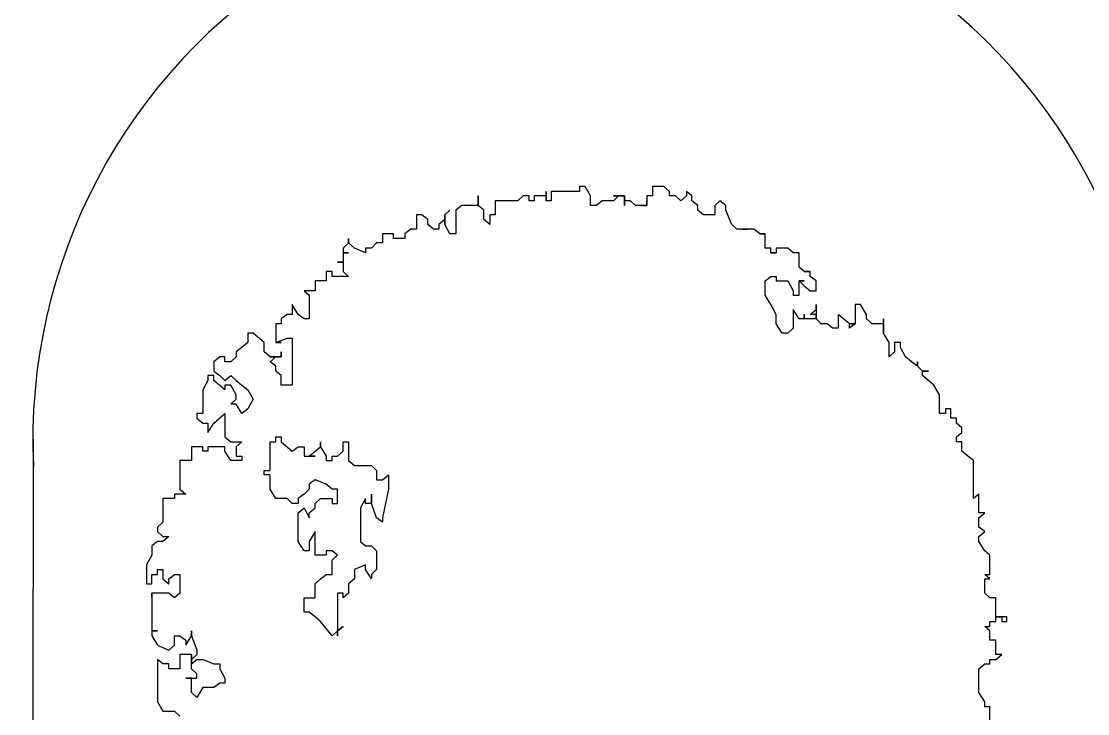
# Model space of a CAD drawing. Extents: x -30 to 1202, y 231 to 898.
# Drawn here: x 61.655 to 65.418, y 432.995 to 435.436 of the extents above; entities that cross this region are included whole.
import ezdxf

# ---------------------------------------------------------------- set-up
doc = ezdxf.new("R2010")
doc.units = 0
doc.header["$LTSCALE"] = 0.04
doc.layers.get('0').update_dxf_attribs({"linetype": 'CONTINUOUS'})
doc.layers.add('CONTORXXNP----00', color=255, linetype='CONTINUOUS')
doc.layers.add('PISO', color=1, linetype='CONTINUOUS')
doc.styles.get("Standard").update_dxf_attribs({"font": 'romans.shx'})

# ---------------------------------------------------------------- blocks, each defined once
blk = doc.blocks.new('ARB3')
at = {"color": 0}
for p, q in [((0.0136, 0.4913), (0.0078, 0.4913)), ((0.0078, 0.4913), (0.0078, 0.4852)), ((0.0136, 0.4852), (0.0136, 0.4913)), ((0.0078, 0.4782), (-0.0142, 0.4782)), ((-0.0142, 0.4782), (-0.0142, 0.4713)), ((0.0078, 0.4852), (0.0078, 0.4782)), ((0.0078, 0.4782), (0.0078, 0.4852)), ((0.0078, 0.4852), (0.0136, 0.4852)), ((0.0078, 0.4852), (0.0136, 0.4852)), ((0.0136, 0.4782), (0.0078, 0.4782)), ((0.0136, 0.4713), (0.0136, 0.4782)), ((0.0523, 0.4782), (0.0355, 0.4782)), ((0.0355, 0.4782), (0.0355, 0.4713)), ((0.0581, 0.4782), (0.0523, 0.4852)), ((0.0523, 0.4852), (0.0523, 0.4782)), ((0.0581, 0.4713), (0.0581, 0.4782)), ((-0.1085, 0.4583), (-0.1143, 0.4652)), ((-0.1143, 0.4652), (-0.1143, 0.4583)), ((-0.0924, 0.4652), (-0.0975, 0.4583)), ((-0.0866, 0.4583), (-0.0924, 0.4652)), ((-0.0698, 0.4652), (-0.0807, 0.4583)), ((-0.0646, 0.4713), (-0.0698, 0.4652)), ((-0.042, 0.4713), (-0.0646, 0.4713)), ((-0.0368, 0.4713), (-0.042, 0.4652)), ((-0.042, 0.4652), (-0.042, 0.4713)), ((-0.0368, 0.4652), (-0.0368, 0.4713)), ((-0.02, 0.4652), (-0.0368, 0.4652)), ((-0.0142, 0.4713), (-0.02, 0.4652)), ((0.0194, 0.4713), (0.0136, 0.4713)), ((0.0245, 0.4713), (0.0194, 0.4652)), ((0.0194, 0.4652), (0.0194, 0.4713)), ((0.0355, 0.4713), (0.0245, 0.4713)), ((0.0633, 0.4713), (0.0581, 0.4713)), ((0.0633, 0.4652), (0.0633, 0.4713)), ((0.0691, 0.4583), (0.0633, 0.4652)), ((0.1079, 0.4652), (0.0969, 0.4583)), ((0.1137, 0.4652), (0.1079, 0.4652)), ((0.1356, 0.4713), (0.1137, 0.4713)), ((0.1137, 0.4713), (0.1137, 0.4652)), ((-0.1757, 0.4521), (-0.1809, 0.4452)), ((-0.1311, 0.4521), (-0.1757, 0.4521)), ((-0.1143, 0.4583), (-0.1363, 0.4583)), ((-0.1363, 0.4583), (-0.1311, 0.4521)), ((-0.0975, 0.4583), (-0.1085, 0.4583)), ((-0.0807, 0.4583), (-0.0866, 0.4583)), ((0.0969, 0.4583), (0.0691, 0.4583)), ((-0.1809, 0.4452), (-0.1867, 0.4383)), ((-0.2196, 0.4321), (-0.2254, 0.4321)), ((-0.2254, 0.4321), (-0.2254, 0.4252)), ((-0.2144, 0.4383), (-0.2196, 0.4321)), ((-0.2086, 0.4383), (-0.2144, 0.4383)), ((-0.2035, 0.4321), (-0.2086, 0.4383)), ((-0.1976, 0.4321), (-0.2035, 0.4321)), ((-0.1867, 0.4383), (-0.1976, 0.4383)), ((-0.1976, 0.4383), (-0.1976, 0.4321)), ((-0.2254, 0.4252), (-0.2364, 0.4252)), ((-0.2364, 0.4252), (-0.2364, 0.419)), ((-0.2364, 0.419), (-0.2312, 0.419)), ((-0.2312, 0.419), (-0.2312, 0.4121)), ((-0.2642, 0.4052), (-0.2758, 0.3921)), ((-0.2532, 0.4121), (-0.2642, 0.4052)), ((-0.2312, 0.4121), (-0.2532, 0.4121)), ((-0.281, 0.3921), (-0.2868, 0.386)), ((-0.281, 0.3921), (-0.281, 0.399)), ((-0.281, 0.399), (-0.281, 0.3921)), ((-0.2758, 0.3921), (-0.281, 0.3921)), ((-0.2919, 0.3791), (-0.2978, 0.3721)), ((-0.2868, 0.386), (-0.2919, 0.386)), ((-0.2919, 0.386), (-0.2868, 0.386)), ((-0.2868, 0.386), (-0.2919, 0.3791)), ((-0.3087, 0.366), (-0.3146, 0.366)), ((-0.3146, 0.366), (-0.3146, 0.3591)), ((-0.2978, 0.3721), (-0.3087, 0.366)), ((-0.3146, 0.3529), (-0.3255, 0.346)), ((-0.3146, 0.3591), (-0.3036, 0.3591)), ((-0.2978, 0.3529), (-0.3146, 0.3529)), ((-0.3036, 0.3591), (-0.2978, 0.3529)), ((-0.3255, 0.346), (-0.3423, 0.346)), ((-0.3423, 0.346), (-0.3365, 0.346)), ((-0.3365, 0.346), (-0.3365, 0.3329)), ((-0.3365, 0.3329), (-0.3423, 0.326)), ((-0.3475, 0.326), (-0.3591, 0.3191)), ((-0.3591, 0.3191), (-0.3591, 0.3129)), ((-0.3423, 0.326), (-0.3475, 0.326)), ((-0.3591, 0.3129), (-0.3365, 0.3129)), ((-0.3365, 0.306), (-0.3475, 0.2929)), ((-0.3365, 0.3129), (-0.3365, 0.306)), ((-0.3365, 0.306), (-0.3365, 0.3129)), ((-0.3365, 0.3129), (-0.3313, 0.306)), ((-0.3313, 0.306), (-0.3365, 0.306)), ((-0.3475, 0.2929), (-0.3313, 0.2929)), ((-0.3313, 0.2929), (-0.3313, 0.286)), ((-0.3313, 0.286), (-0.3365, 0.2799)), ((-0.3365, 0.2799), (-0.3365, 0.2729)), ((-0.3869, 0.2668), (-0.3921, 0.2599)), ((-0.3753, 0.2668), (-0.3869, 0.2668)), ((-0.3753, 0.2599), (-0.3753, 0.2668)), ((-0.3533, 0.2668), (-0.3591, 0.2668)), ((-0.3591, 0.2668), (-0.3423, 0.2668)), ((-0.3475, 0.2599), (-0.3533, 0.2668)), ((-0.3423, 0.2668), (-0.3475, 0.2668)), ((-0.3475, 0.2668), (-0.3475, 0.2599)), ((-0.3365, 0.2729), (-0.3423, 0.2668)), ((-0.3423, 0.2668), (-0.3423, 0.2529)), ((-0.3979, 0.2529), (-0.403, 0.2468)), ((-0.3921, 0.2599), (-0.3979, 0.2599)), ((-0.3979, 0.2599), (-0.3979, 0.2529)), ((-0.3979, 0.2529), (-0.3979, 0.2599)), ((-0.3979, 0.2599), (-0.3979, 0.2529)), ((-0.3869, 0.2468), (-0.3869, 0.2529)), ((-0.3869, 0.2529), (-0.3869, 0.2468)), ((-0.3869, 0.2468), (-0.3811, 0.2529)), ((-0.3811, 0.2529), (-0.3753, 0.2599)), ((-0.3423, 0.2529), (-0.3475, 0.2529)), ((-0.3475, 0.2529), (-0.3423, 0.2529)), ((-0.3423, 0.2529), (-0.3423, 0.2468)), ((-0.4198, 0.2399), (-0.4256, 0.2337)), ((-0.403, 0.2468), (-0.4198, 0.2468)), ((-0.4198, 0.2468), (-0.4198, 0.2399)), ((-0.3701, 0.2468), (-0.3869, 0.2468)), ((-0.3869, 0.2337), (-0.3753, 0.2399)), ((-0.3753, 0.2399), (-0.3701, 0.2399)), ((-0.3701, 0.2399), (-0.3701, 0.2468)), ((-0.3423, 0.2468), (-0.3533, 0.2399)), ((-0.3533, 0.2399), (-0.3313, 0.2399)), ((-0.3313, 0.2399), (-0.3255, 0.2337)), ((-0.4256, 0.2337), (-0.4256, 0.2199)), ((-0.3869, 0.2199), (-0.3869, 0.2337)), ((-0.3255, 0.2268), (-0.3365, 0.2199)), ((-0.3255, 0.2337), (-0.3255, 0.2268)), ((-0.4256, 0.2199), (-0.4198, 0.2199)), ((-0.4198, 0.2137), (-0.4256, 0.2137)), ((-0.4256, 0.2137), (-0.4256, 0.2068)), ((-0.4198, 0.2199), (-0.4198, 0.2137)), ((-0.4198, 0.2137), (-0.4198, 0.2199)), ((-0.4198, 0.2199), (-0.4198, 0.2137)), ((-0.3921, 0.2137), (-0.3921, 0.2199)), ((-0.3921, 0.2199), (-0.3869, 0.2199)), ((-0.3869, 0.2068), (-0.3921, 0.2137)), ((-0.3591, 0.2137), (-0.3701, 0.2068)), ((-0.3475, 0.2199), (-0.3591, 0.2137)), ((-0.3365, 0.2199), (-0.3475, 0.2199)), ((-0.4256, 0.2068), (-0.4424, 0.2068)), ((-0.4424, 0.2068), (-0.4424, 0.2007)), ((-0.4424, 0.2007), (-0.4424, 0.2068)), ((-0.4424, 0.2068), (-0.4424, 0.2007)), ((-0.3701, 0.2068), (-0.3869, 0.2068)), ((-0.4424, 0.2007), (-0.4476, 0.1937)), ((-0.4476, 0.1937), (-0.4476, 0.1807)), ((-0.4476, 0.1807), (-0.4476, 0.1868)), ((-0.4476, 0.1868), (-0.4476, 0.1737)), ((-0.4534, 0.1676), (-0.4702, 0.1607)), ((-0.4476, 0.1737), (-0.4534, 0.1676)), ((-0.4754, 0.1607), (-0.4812, 0.1537)), ((-0.4812, 0.1537), (-0.4754, 0.1476)), ((-0.4702, 0.1607), (-0.4754, 0.1607)), ((-0.4754, 0.1476), (-0.4644, 0.1476)), ((-0.4644, 0.1476), (-0.4644, 0.1345)), ((-0.4754, 0.1276), (-0.4812, 0.1207)), ((-0.4702, 0.1276), (-0.4754, 0.1276)), ((-0.4644, 0.1345), (-0.4702, 0.1276)), ((-0.487, 0.1207), (-0.4922, 0.1145)), ((-0.4922, 0.1145), (-0.487, 0.1145)), ((-0.4812, 0.1207), (-0.487, 0.1207)), ((-0.487, 0.1145), (-0.4812, 0.1076)), ((-0.4812, 0.1076), (-0.487, 0.1015)), ((-0.487, 0.1015), (-0.487, 0.0945)), ((-0.487, 0.0945), (-0.4922, 0.0945)), ((-0.498, 0.0745), (-0.487, 0.0745)), ((-0.487, 0.0745), (-0.487, 0.0676)), ((-0.487, 0.0676), (-0.4754, 0.0676)), ((-0.4754, 0.0676), (-0.4812, 0.0676)), ((-0.4812, 0.0676), (-0.4754, 0.0676)), ((-0.4754, 0.0676), (-0.4754, 0.0615)), ((-0.4754, 0.0615), (-0.4754, 0.0676)), ((-0.4754, 0.0676), (-0.4754, 0.0546)), ((-0.4754, 0.0546), (-0.4812, 0.0484)), ((-0.4754, 0.0415), (-0.487, 0.0415)), ((-0.487, 0.0415), (-0.487, 0.0284)), ((-0.4812, 0.0484), (-0.4812, 0.0415)), ((-0.4812, 0.0415), (-0.4754, 0.0415)), ((-0.487, 0.0284), (-0.487, 0.0346)), ((-0.487, 0.0346), (-0.4812, 0.0284)), ((-0.4812, 0.0284), (-0.4812, 0.0153)), ((-0.4812, 0.0153), (-0.4754, 0.0084)), ((-0.487, 0.0015), (-0.498, -0.0047)), ((-0.4754, 0.0015), (-0.487, 0.0015)), ((-0.4754, 0.0084), (-0.4754, 0.0015)), ((-0.4922, -0.0446), (-0.4812, -0.0446)), ((-0.4812, -0.0446), (-0.4812, -0.0508)), ((-0.4812, -0.0508), (-0.4922, -0.0508)), ((-0.4922, -0.0508), (-0.487, -0.0508)), ((-0.487, -0.0508), (-0.487, -0.0646)), ((-0.487, -0.0646), (-0.4812, -0.0646)), ((-0.4812, -0.0708), (-0.487, -0.0708)), ((-0.487, -0.0708), (-0.487, -0.0777)), ((-0.4812, -0.0646), (-0.4812, -0.0708)), ((-0.487, -0.0777), (-0.4812, -0.0839)), ((-0.4812, -0.0839), (-0.4812, -0.1108)), ((-0.4812, -0.1108), (-0.4644, -0.1108)), ((-0.4644, -0.1108), (-0.4644, -0.1169)), ((-0.4702, -0.1238), (-0.4754, -0.1308)), ((-0.4592, -0.1238), (-0.4702, -0.1238)), ((-0.4644, -0.1169), (-0.4534, -0.1169)), ((-0.4534, -0.1169), (-0.4592, -0.1238)), ((-0.4754, -0.1308), (-0.487, -0.1308)), ((-0.487, -0.1308), (-0.4754, -0.1308)), ((-0.4754, -0.1308), (-0.4754, -0.15)), ((-0.4754, -0.15), (-0.4702, -0.1569)), ((-0.4702, -0.1569), (-0.4424, -0.1569)), ((-0.4424, -0.1569), (-0.4424, -0.1638)), ((-0.4644, -0.17), (-0.4702, -0.1638)), ((-0.4702, -0.1638), (-0.4644, -0.17)), ((-0.4534, -0.17), (-0.4644, -0.17)), ((-0.4644, -0.17), (-0.4592, -0.17)), ((-0.4592, -0.17), (-0.4534, -0.1769)), ((-0.4424, -0.1638), (-0.4534, -0.17)), ((-0.4534, -0.1769), (-0.4476, -0.1769)), ((-0.4476, -0.1831), (-0.4534, -0.19)), ((-0.4476, -0.1769), (-0.4476, -0.1831)), ((-0.4592, -0.19), (-0.4644, -0.1969)), ((-0.4644, -0.1969), (-0.4644, -0.2031)), ((-0.4534, -0.19), (-0.4592, -0.19)), ((-0.4644, -0.2031), (-0.4476, -0.2031)), ((-0.4476, -0.2031), (-0.4476, -0.21)), ((-0.4476, -0.21), (-0.4424, -0.2169)), ((-0.4424, -0.2169), (-0.4366, -0.2169)), ((-0.4366, -0.2169), (-0.4366, -0.23)), ((-0.4366, -0.23), (-0.4424, -0.23)), ((-0.4424, -0.23), (-0.4424, -0.243)), ((-0.1531, -0.243), (-0.1589, -0.2361)), ((-0.1589, -0.2361), (-0.1421, -0.2361)), ((-0.1421, -0.2361), (-0.1085, -0.243)), ((-0.4424, -0.243), (-0.4315, -0.243)), ((-0.4315, -0.243), (-0.4315, -0.25)), ((-0.4315, -0.25), (-0.4256, -0.2561)), ((-0.1699, -0.2561), (-0.1641, -0.25)), ((-0.1641, -0.25), (-0.1531, -0.25)), ((-0.1531, -0.25), (-0.1531, -0.243)), ((-0.1085, -0.25), (-0.1253, -0.2561)), ((-0.1085, -0.243), (-0.1033, -0.243)), ((-0.1033, -0.243), (-0.1085, -0.25)), ((-0.0756, -0.2561), (-0.0698, -0.25)), ((-0.0698, -0.25), (-0.0478, -0.25)), ((-0.0478, -0.25), (-0.042, -0.2561)), ((-0.4256, -0.2561), (-0.4256, -0.263)), ((-0.4256, -0.263), (-0.4198, -0.263)), ((-0.4198, -0.263), (-0.4256, -0.2761)), ((-0.1699, -0.2761), (-0.1699, -0.2561)), ((-0.1253, -0.2561), (-0.1363, -0.2561)), ((-0.1363, -0.2561), (-0.1253, -0.2561)), ((-0.1253, -0.263), (-0.1311, -0.263)), ((-0.1311, -0.263), (-0.1201, -0.2692)), ((-0.1253, -0.2561), (-0.1253, -0.263)), ((-0.0807, -0.2692), (-0.0756, -0.263)), ((-0.0756, -0.263), (-0.0756, -0.2561)), ((-0.0478, -0.263), (-0.053, -0.263)), ((-0.053, -0.263), (-0.0478, -0.2761)), ((-0.0368, -0.2561), (-0.0478, -0.263)), ((-0.042, -0.2561), (-0.0368, -0.2561)), ((-0.1201, -0.2692), (-0.0807, -0.2692)), ((-0.4315, -0.283), (-0.4366, -0.283)), ((-0.4366, -0.283), (-0.4315, -0.283)), ((-0.4256, -0.2761), (-0.4315, -0.283)), ((-0.4315, -0.283), (-0.4256, -0.2892)), ((-0.4198, -0.2892), (-0.4198, -0.283)), ((-0.4198, -0.283), (-0.4198, -0.2892)), ((-0.3979, -0.2892), (-0.3921, -0.283)), ((-0.3921, -0.283), (-0.3921, -0.3022)), ((-0.1976, -0.2892), (-0.1976, -0.283)), ((-0.1976, -0.283), (-0.1757, -0.283)), ((-0.1757, -0.283), (-0.1699, -0.2761)), ((-0.0478, -0.2761), (-0.0368, -0.2761)), ((-0.0368, -0.2761), (-0.031, -0.283)), ((-0.031, -0.283), (-0.02, -0.283)), ((-0.02, -0.283), (-0.0142, -0.2892)), ((-0.4256, -0.2892), (-0.4198, -0.2892)), ((-0.4198, -0.2892), (-0.4089, -0.2892)), ((-0.4089, -0.2892), (-0.4089, -0.2961)), ((-0.4089, -0.2961), (-0.4089, -0.2892)), ((-0.4089, -0.2892), (-0.3979, -0.2892)), ((-0.1867, -0.2892), (-0.1976, -0.2892)), ((-0.1809, -0.2961), (-0.1867, -0.2892)), ((-0.1809, -0.3022), (-0.1809, -0.2961)), ((-0.1253, -0.2961), (-0.1421, -0.2961)), ((-0.1421, -0.2961), (-0.1421, -0.3022)), ((-0.1253, -0.3022), (-0.1253, -0.2961)), ((-0.0646, -0.2961), (-0.0698, -0.3022)), ((-0.0588, -0.3022), (-0.0646, -0.2961)), ((-0.0142, -0.2892), (-0.02, -0.2892)), ((-0.02, -0.2892), (-0.02, -0.2961)), ((-0.02, -0.2961), (0.0304, -0.2961)), ((0.0245, -0.2961), (0.0194, -0.2892)), ((0.0194, -0.2892), (0.0245, -0.2961)), ((0.0304, -0.2961), (0.0245, -0.2961)), ((0.0245, -0.2961), (0.0304, -0.3022)), ((-0.3921, -0.3022), (-0.3979, -0.3022)), ((-0.3979, -0.3022), (-0.3979, -0.3092)), ((-0.3979, -0.3092), (-0.3869, -0.3092)), ((-0.3869, -0.3092), (-0.3869, -0.3222)), ((-0.1918, -0.3161), (-0.1809, -0.3092)), ((-0.1757, -0.3022), (-0.1809, -0.3022)), ((-0.1809, -0.3092), (-0.1757, -0.3092)), ((-0.1757, -0.3092), (-0.1757, -0.3022)), ((-0.1479, -0.3092), (-0.1531, -0.3222)), ((-0.1421, -0.3022), (-0.1479, -0.3092)), ((-0.1311, -0.3161), (-0.1311, -0.3022)), ((-0.1311, -0.3022), (-0.1253, -0.3022)), ((-0.0698, -0.3022), (-0.0698, -0.3092)), ((-0.0698, -0.3092), (-0.0646, -0.3092)), ((-0.0646, -0.3092), (-0.0646, -0.3222)), ((-0.042, -0.3022), (-0.0588, -0.3022)), ((-0.042, -0.3092), (-0.042, -0.3022)), ((-0.0368, -0.3161), (-0.042, -0.3092)), ((0.0304, -0.3022), (0.0136, -0.3161)), ((-0.3869, -0.3222), (-0.3753, -0.3222)), ((-0.3753, -0.3222), (-0.3753, -0.3353)), ((-0.1918, -0.3161), (-0.1976, -0.3161)), ((-0.1976, -0.3161), (-0.1918, -0.3161)), ((-0.1809, -0.3292), (-0.1918, -0.3161)), ((-0.1809, -0.3353), (-0.1809, -0.3222)), ((-0.1809, -0.3222), (-0.1809, -0.3292)), ((-0.1809, -0.3292), (-0.1809, -0.3222)), ((-0.1809, -0.3222), (-0.1809, -0.3292)), ((-0.1531, -0.3222), (-0.1479, -0.3292)), ((-0.1253, -0.3222), (-0.1311, -0.3161)), ((-0.1201, -0.3222), (-0.1253, -0.3222)), ((-0.1143, -0.3292), (-0.1201, -0.3222)), ((-0.0646, -0.3222), (-0.0924, -0.3222)), ((-0.0924, -0.3222), (-0.0807, -0.3292)), ((-0.031, -0.3222), (-0.0368, -0.3161)), ((-0.0142, -0.3222), (-0.031, -0.3222)), ((-0.0142, -0.3353), (-0.0142, -0.3222)), ((0.0078, -0.3222), (0.0026, -0.3292)), ((0.0136, -0.3161), (0.0078, -0.3222)), ((-0.3753, -0.3353), (-0.3701, -0.3292)), ((-0.3701, -0.3292), (-0.3423, -0.3292)), ((-0.3423, -0.3353), (-0.3475, -0.3422)), ((-0.3423, -0.3292), (-0.3423, -0.3353)), ((-0.1918, -0.3422), (-0.1918, -0.3353)), ((-0.1918, -0.3353), (-0.1809, -0.3353)), ((-0.1479, -0.3292), (-0.1421, -0.3292)), ((-0.1421, -0.3292), (-0.1363, -0.3353)), ((-0.1363, -0.3353), (-0.1311, -0.3422)), ((-0.1201, -0.3353), (-0.1085, -0.3292)), ((-0.1143, -0.3422), (-0.1201, -0.3353)), ((-0.1085, -0.3292), (-0.1143, -0.3292)), ((-0.0807, -0.3292), (-0.0698, -0.3292)), ((-0.0698, -0.3353), (-0.0807, -0.3422)), ((-0.0698, -0.3292), (-0.0698, -0.3353)), ((0.0026, -0.3353), (-0.0142, -0.3353)), ((0.0026, -0.3292), (0.0026, -0.3353)), ((-0.3475, -0.3422), (-0.3591, -0.3492)), ((-0.3591, -0.3492), (-0.3475, -0.3492)), ((-0.3475, -0.3492), (-0.3475, -0.3553)), ((-0.3197, -0.3553), (-0.3197, -0.3492)), ((-0.3197, -0.3492), (-0.2642, -0.3492)), ((-0.2642, -0.3492), (-0.2642, -0.3622)), ((-0.1976, -0.3622), (-0.1867, -0.3492)), ((-0.1867, -0.3492), (-0.1918, -0.3422)), ((-0.1311, -0.3422), (-0.1253, -0.3422)), ((-0.1253, -0.3492), (-0.1311, -0.3553)), ((-0.1253, -0.3422), (-0.1253, -0.3492)), ((-0.0807, -0.3422), (-0.1143, -0.3422)), ((-0.3475, -0.3553), (-0.3423, -0.3622)), ((-0.3423, -0.3622), (-0.3365, -0.3622)), ((-0.3365, -0.3622), (-0.3365, -0.3684)), ((-0.3146, -0.3684), (-0.3197, -0.3553)), ((-0.3146, -0.3684), (-0.3146, -0.3622)), ((-0.3146, -0.3622), (-0.3146, -0.3684)), ((-0.2978, -0.3622), (-0.3036, -0.3622)), ((-0.3036, -0.3622), (-0.2978, -0.3622)), ((-0.2978, -0.3684), (-0.2978, -0.3622)), ((-0.2978, -0.3622), (-0.2978, -0.3753)), ((-0.2758, -0.3622), (-0.281, -0.3684)), ((-0.2642, -0.3622), (-0.2758, -0.3622)), ((-0.2035, -0.3684), (-0.2035, -0.3622)), ((-0.2035, -0.3622), (-0.1976, -0.3622)), ((-0.1311, -0.3553), (-0.1311, -0.3684)), ((-0.3365, -0.3684), (-0.3146, -0.3684)), ((-0.2978, -0.3753), (-0.3036, -0.3822)), ((-0.2919, -0.3753), (-0.2978, -0.3684)), ((-0.2868, -0.3684), (-0.2919, -0.3753)), ((-0.281, -0.3684), (-0.2868, -0.3684)), ((-0.1976, -0.3684), (-0.2035, -0.3684)), ((-0.1976, -0.3753), (-0.1976, -0.3684)), ((-0.1641, -0.3753), (-0.1976, -0.3753)), ((-0.1641, -0.3822), (-0.1641, -0.3753)), ((-0.1421, -0.3753), (-0.1589, -0.3753)), ((-0.1589, -0.3753), (-0.1589, -0.3822)), ((-0.1311, -0.3684), (-0.1421, -0.3753)), ((-0.3146, -0.3822), (-0.3255, -0.3953)), ((-0.3036, -0.3822), (-0.3146, -0.3822)), ((-0.1589, -0.3822), (-0.1641, -0.3822)), ((-0.3255, -0.3953), (-0.3255, -0.4014)), ((-0.259, -0.4014), (-0.248, -0.3953)), ((-0.248, -0.3953), (-0.2364, -0.4014)), ((-0.3255, -0.4014), (-0.3146, -0.4014)), ((-0.3146, -0.4014), (-0.3087, -0.4084)), ((-0.3087, -0.4084), (-0.3036, -0.4153)), ((-0.27, -0.4153), (-0.2642, -0.4084)), ((-0.2642, -0.4084), (-0.259, -0.4014)), ((-0.2312, -0.4084), (-0.2422, -0.4153)), ((-0.2364, -0.4014), (-0.2312, -0.4084)), ((-0.1976, -0.4214), (-0.1976, -0.4084)), ((-0.1976, -0.4084), (-0.1918, -0.4153)), ((-0.1809, -0.4153), (-0.1809, -0.4084)), ((-0.1809, -0.4084), (-0.1757, -0.4084)), ((-0.1757, -0.4084), (-0.1757, -0.4214)), ((-0.3036, -0.4153), (-0.2978, -0.4153)), ((-0.2978, -0.4153), (-0.2919, -0.4214)), ((-0.2919, -0.4214), (-0.2919, -0.4284)), ((-0.2758, -0.4214), (-0.27, -0.4153)), ((-0.27, -0.4284), (-0.2758, -0.4214)), ((-0.2532, -0.4153), (-0.2642, -0.4214)), ((-0.2642, -0.4214), (-0.2642, -0.4284)), ((-0.248, -0.4153), (-0.2532, -0.4153)), ((-0.2422, -0.4214), (-0.248, -0.4153)), ((-0.2422, -0.4153), (-0.2422, -0.4214)), ((-0.2035, -0.4284), (-0.1976, -0.4214)), ((-0.1918, -0.4153), (-0.1809, -0.4153)), ((-0.1757, -0.4214), (-0.1867, -0.4284)), ((-0.2919, -0.4284), (-0.2978, -0.4284)), ((-0.2978, -0.4284), (-0.2978, -0.4345)), ((-0.2978, -0.4345), (-0.2919, -0.4414)), ((-0.281, -0.4414), (-0.2758, -0.4345)), ((-0.2758, -0.4345), (-0.27, -0.4284)), ((-0.259, -0.4284), (-0.27, -0.4414)), ((-0.2642, -0.4284), (-0.259, -0.4284)), ((-0.2196, -0.4414), (-0.2312, -0.4284)), ((-0.2312, -0.4284), (-0.2035, -0.4284)), ((-0.1867, -0.4284), (-0.1918, -0.4284)), ((-0.1918, -0.4284), (-0.1918, -0.4484)), ((0.0633, -0.4414), (0.0633, -0.4345)), ((0.0633, -0.4345), (0.0691, -0.4345)), ((0.0691, -0.4345), (0.0801, -0.4284)), ((0.0801, -0.4284), (0.0859, -0.4284)), ((0.0859, -0.4284), (0.0859, -0.4345)), ((0.0859, -0.4345), (0.0911, -0.4414)), ((-0.2919, -0.4414), (-0.281, -0.4414)), ((-0.27, -0.4414), (-0.2758, -0.4414)), ((-0.2758, -0.4414), (-0.2758, -0.4484)), ((-0.2758, -0.4484), (-0.27, -0.4484)), ((-0.27, -0.4484), (-0.259, -0.4545)), ((-0.2086, -0.4484), (-0.2196, -0.4414)), ((-0.2196, -0.4545), (-0.2196, -0.4484)), ((-0.2196, -0.4484), (-0.2086, -0.4484)), ((-0.1918, -0.4484), (-0.1867, -0.4484)), ((-0.1867, -0.4484), (-0.1867, -0.4545)), ((0.0581, -0.4545), (0.0633, -0.4414)), ((0.0911, -0.4414), (0.0911, -0.4545)), ((-0.259, -0.4545), (-0.2312, -0.4545)), ((-0.2312, -0.4545), (-0.2312, -0.4614)), ((-0.2312, -0.4614), (-0.2254, -0.4614)), ((-0.2254, -0.4614), (-0.2196, -0.4545)), ((-0.1867, -0.4545), (-0.1918, -0.4545)), ((-0.1918, -0.4545), (-0.1918, -0.4676)), ((0.0304, -0.4676), (0.0472, -0.4614)), ((0.0472, -0.4614), (0.0523, -0.4614)), ((0.0523, -0.4614), (0.0581, -0.4676)), ((0.0581, -0.4614), (0.0581, -0.4545)), ((0.0633, -0.4676), (0.0581, -0.4614)), ((0.0749, -0.4614), (0.0691, -0.4676)), ((0.0801, -0.4614), (0.0749, -0.4614)), ((0.0801, -0.4745), (0.0801, -0.4614)), ((0.0911, -0.4545), (0.1027, -0.4614)), ((0.1027, -0.4614), (0.0969, -0.4676)), ((-0.1918, -0.4676), (-0.1757, -0.4676)), ((-0.1757, -0.4676), (-0.1757, -0.4814)), ((-0.1421, -0.4814), (-0.1363, -0.4745)), ((-0.1363, -0.4745), (-0.1363, -0.4876)), ((0.0304, -0.4676), (0.0245, -0.4676)), ((0.0245, -0.4676), (0.0304, -0.4676)), ((0.0413, -0.4745), (0.0304, -0.4676)), ((0.0304, -0.4814), (0.0355, -0.4745)), ((0.0355, -0.4745), (0.0413, -0.4745)), ((0.0691, -0.4676), (0.0523, -0.4676)), ((0.0523, -0.4676), (0.0523, -0.4814)), ((0.0581, -0.4676), (0.0633, -0.4676)), ((0.0969, -0.4676), (0.0801, -0.4676)), ((0.0801, -0.4676), (0.0801, -0.4745)), ((-0.1757, -0.4814), (-0.1421, -0.4814)), ((-0.1363, -0.4876), (-0.1311, -0.4876)), ((-0.1311, -0.4876), (-0.1311, -0.5014)), ((-0.042, -0.4876), (-0.042, -0.4814)), ((-0.042, -0.4814), (-0.02, -0.4814)), ((-0.0368, -0.4945), (-0.042, -0.4876)), ((-0.02, -0.4814), (-0.0142, -0.4876)), ((-0.0142, -0.4876), (-0.02, -0.4945)), ((0.0304, -0.4876), (0.0304, -0.4814)), ((0.0413, -0.4876), (0.0304, -0.4876)), ((0.0472, -0.4945), (0.0413, -0.4876)), ((0.0523, -0.4814), (0.0691, -0.4814)), ((0.0691, -0.4814), (0.0691, -0.4945)), ((0.1188, -0.4876), (0.1247, -0.4814)), ((0.1188, -0.5014), (0.1188, -0.4876)), ((-0.1311, -0.5014), (-0.1033, -0.5014)), ((-0.1033, -0.5014), (-0.0975, -0.5076)), ((-0.0924, -0.5076), (-0.0866, -0.5014)), ((-0.0866, -0.5014), (-0.0866, -0.4945)), ((-0.0866, -0.4945), (-0.0807, -0.5014)), ((-0.0807, -0.5014), (-0.0807, -0.5076)), ((-0.0478, -0.5076), (-0.0478, -0.5014)), ((-0.0478, -0.5014), (-0.0368, -0.5014)), ((-0.0368, -0.5014), (-0.031, -0.4945)), ((-0.031, -0.4945), (-0.0368, -0.4945)), ((-0.02, -0.4945), (-0.02, -0.5145)), ((0.0413, -0.5076), (0.0472, -0.4945)), ((0.0633, -0.5014), (0.0581, -0.5076)), ((0.0691, -0.4945), (0.0633, -0.4945)), ((0.0633, -0.4945), (0.0633, -0.5014)), ((0.1079, -0.5076), (0.1188, -0.5014)), ((-0.0975, -0.5076), (-0.0924, -0.5076)), ((-0.0807, -0.5076), (-0.0756, -0.5145)), ((-0.042, -0.5076), (-0.0478, -0.5076)), ((-0.042, -0.5145), (-0.042, -0.5076)), ((0.0245, -0.5145), (0.0245, -0.5076)), ((0.0245, -0.5076), (0.0245, -0.5145)), ((0.0304, -0.5145), (0.0413, -0.5076)), ((0.0581, -0.5076), (0.1079, -0.5076)), ((-0.0756, -0.5145), (-0.0646, -0.5145)), ((-0.0646, -0.5145), (-0.053, -0.5206)), ((-0.053, -0.5206), (-0.031, -0.5206)), ((-0.031, -0.5145), (-0.042, -0.5145)), ((-0.031, -0.5206), (-0.031, -0.5145)), ((-0.02, -0.5145), (-0.0142, -0.5145)), ((-0.0142, -0.5145), (-0.02, -0.5145)), ((-0.02, -0.5145), (0.0245, -0.5145)), ((0.0245, -0.5145), (0.0304, -0.5145))]:
    blk.add_line(p, q, dxfattribs=at)
for p, q in [((-0.4922, 0.0945), (-0.498, 0.0876)), ((-0.498, 0.0876), (-0.498, 0.0745)), ((-0.498, -0.0047), (-0.498, -0.0116)), ((-0.498, -0.0116), (-0.4922, -0.0116)), ((-0.4922, -0.0116), (-0.4922, -0.0446))]:
    blk.add_line(p, q)
at = {"layer": 'CONTORXXNP----00'}
for p, q in [((-0.0142, 0.4782), (-0.0142, 0.4713)), ((0.0078, 0.4782), (-0.0142, 0.4782)), ((0.0136, 0.4782), (0.0078, 0.4782)), ((0.0136, 0.4713), (0.0136, 0.4782)), ((0.0355, 0.4782), (0.0355, 0.4713)), ((0.0523, 0.4782), (0.0355, 0.4782)), ((0.0523, 0.4852), (0.0523, 0.4782)), ((0.0581, 0.4782), (0.0523, 0.4852)), ((0.0581, 0.4713), (0.0581, 0.4782)), ((-0.1143, 0.4652), (-0.1143, 0.4583)), ((-0.1085, 0.4583), (-0.1143, 0.4652)), ((-0.0924, 0.4652), (-0.0975, 0.4583)), ((-0.0866, 0.4583), (-0.0924, 0.4652)), ((-0.0698, 0.4652), (-0.0807, 0.4583)), ((-0.0646, 0.4713), (-0.0698, 0.4652)), ((-0.042, 0.4713), (-0.0646, 0.4713)), ((-0.042, 0.4652), (-0.042, 0.4713)), ((-0.0368, 0.4713), (-0.042, 0.4652)), ((-0.0368, 0.4652), (-0.0368, 0.4713)), ((-0.02, 0.4652), (-0.0368, 0.4652)), ((-0.0142, 0.4713), (-0.02, 0.4652)), ((0.0194, 0.4713), (0.0136, 0.4713)), ((0.0194, 0.4652), (0.0194, 0.4713)), ((0.0245, 0.4713), (0.0194, 0.4652)), ((0.0355, 0.4713), (0.0245, 0.4713)), ((0.0633, 0.4713), (0.0581, 0.4713)), ((0.0633, 0.4652), (0.0633, 0.4713)), ((0.0691, 0.4583), (0.0633, 0.4652)), ((0.1079, 0.4652), (0.0969, 0.4583)), ((0.1137, 0.4652), (0.1079, 0.4652)), ((0.1137, 0.4713), (0.1137, 0.4652)), ((0.1356, 0.4713), (0.1137, 0.4713)), ((-0.1757, 0.4521), (-0.1809, 0.4452)), ((-0.1311, 0.4521), (-0.1757, 0.4521)), ((-0.1363, 0.4583), (-0.1311, 0.4521)), ((-0.1143, 0.4583), (-0.1363, 0.4583)), ((-0.0975, 0.4583), (-0.1085, 0.4583)), ((-0.0807, 0.4583), (-0.0866, 0.4583)), ((0.0969, 0.4583), (0.0691, 0.4583)), ((-0.1809, 0.4452), (-0.1867, 0.4383)), ((-0.2254, 0.4321), (-0.2254, 0.4252)), ((-0.2196, 0.4321), (-0.2254, 0.4321)), ((-0.2144, 0.4383), (-0.2196, 0.4321)), ((-0.2086, 0.4383), (-0.2144, 0.4383)), ((-0.2035, 0.4321), (-0.2086, 0.4383)), ((-0.1976, 0.4321), (-0.2035, 0.4321)), ((-0.1976, 0.4383), (-0.1976, 0.4321)), ((-0.1867, 0.4383), (-0.1976, 0.4383)), ((-0.2364, 0.4252), (-0.2364, 0.419)), ((-0.2254, 0.4252), (-0.2364, 0.4252)), ((-0.2364, 0.419), (-0.2312, 0.419)), ((-0.2312, 0.419), (-0.2312, 0.4121)), ((-0.2642, 0.4052), (-0.2758, 0.3921)), ((-0.2532, 0.4121), (-0.2642, 0.4052)), ((-0.2312, 0.4121), (-0.2532, 0.4121)), ((-0.281, 0.3921), (-0.2868, 0.386)), ((-0.2758, 0.3921), (-0.281, 0.3921)), ((-0.2919, 0.3791), (-0.2978, 0.3721)), ((-0.2868, 0.386), (-0.2919, 0.3791)), ((-0.3146, 0.366), (-0.3146, 0.3591)), ((-0.3087, 0.366), (-0.3146, 0.366)), ((-0.2978, 0.3721), (-0.3087, 0.366)), ((-0.3146, 0.3529), (-0.3255, 0.346)), ((-0.3146, 0.3591), (-0.3036, 0.3591)), ((-0.2978, 0.3529), (-0.3146, 0.3529)), ((-0.3036, 0.3591), (-0.2978, 0.3529)), ((-0.3365, 0.346), (-0.3255, 0.346)), ((-0.3365, 0.346), (-0.3365, 0.3329)), ((-0.3365, 0.3329), (-0.3423, 0.326)), ((-0.3475, 0.326), (-0.3591, 0.3191)), ((-0.3591, 0.3191), (-0.3591, 0.3129)), ((-0.3423, 0.326), (-0.3475, 0.326)), ((-0.3591, 0.3129), (-0.3365, 0.3129)), ((-0.3365, 0.306), (-0.3475, 0.2929)), ((-0.3365, 0.306), (-0.3365, 0.3129)), ((-0.3365, 0.3129), (-0.3365, 0.306)), ((-0.3475, 0.2929), (-0.3313, 0.2929)), ((-0.3313, 0.2929), (-0.3313, 0.286)), ((-0.3313, 0.286), (-0.3365, 0.2799)), ((-0.3365, 0.2799), (-0.3365, 0.2729)), ((-0.3869, 0.2668), (-0.3921, 0.2599)), ((-0.3753, 0.2668), (-0.3869, 0.2668)), ((-0.3753, 0.2599), (-0.3753, 0.2668)), ((-0.3365, 0.2729), (-0.3423, 0.2668)), ((-0.3423, 0.2668), (-0.3423, 0.2529)), ((-0.3979, 0.2529), (-0.403, 0.2468)), ((-0.3979, 0.2599), (-0.3979, 0.2529)), ((-0.3979, 0.2529), (-0.3979, 0.2599)), ((-0.3979, 0.2599), (-0.3979, 0.2529)), ((-0.3921, 0.2599), (-0.3979, 0.2599)), ((-0.3869, 0.2468), (-0.3811, 0.2529)), ((-0.3811, 0.2529), (-0.3753, 0.2599)), ((-0.3423, 0.2529), (-0.3423, 0.2468)), ((-0.4198, 0.2399), (-0.4256, 0.2337)), ((-0.4198, 0.2468), (-0.4198, 0.2399)), ((-0.403, 0.2468), (-0.4198, 0.2468)), ((-0.3701, 0.2468), (-0.3869, 0.2468)), ((-0.3869, 0.2337), (-0.3753, 0.2399)), ((-0.3753, 0.2399), (-0.3701, 0.2399)), ((-0.3701, 0.2399), (-0.3701, 0.2468)), ((-0.3423, 0.2468), (-0.3533, 0.2399)), ((-0.3533, 0.2399), (-0.3313, 0.2399)), ((-0.3313, 0.2399), (-0.3255, 0.2337)), ((-0.4256, 0.2337), (-0.4256, 0.2199)), ((-0.3869, 0.2199), (-0.3869, 0.2337)), ((-0.3255, 0.2268), (-0.3365, 0.2199)), ((-0.3255, 0.2337), (-0.3255, 0.2268)), ((-0.4256, 0.2199), (-0.4198, 0.2199)), ((-0.4256, 0.2137), (-0.4256, 0.2068)), ((-0.4198, 0.2137), (-0.4256, 0.2137)), ((-0.4198, 0.2199), (-0.4198, 0.2137)), ((-0.4198, 0.2137), (-0.4198, 0.2199)), ((-0.4198, 0.2199), (-0.4198, 0.2137)), ((-0.3921, 0.2199), (-0.3869, 0.2199)), ((-0.3921, 0.2137), (-0.3921, 0.2199)), ((-0.3869, 0.2068), (-0.3921, 0.2137)), ((-0.3591, 0.2137), (-0.3701, 0.2068)), ((-0.3475, 0.2199), (-0.3591, 0.2137)), ((-0.3365, 0.2199), (-0.3475, 0.2199)), ((-0.4424, 0.2068), (-0.4424, 0.2007)), ((-0.4424, 0.2007), (-0.4424, 0.2068)), ((-0.4424, 0.2068), (-0.4424, 0.2007)), ((-0.4256, 0.2068), (-0.4424, 0.2068)), ((-0.3701, 0.2068), (-0.3869, 0.2068)), ((-0.4424, 0.2007), (-0.4476, 0.1937)), ((-0.4476, 0.1937), (-0.4476, 0.1807)), ((-0.4476, 0.1868), (-0.4476, 0.1737)), ((-0.4476, 0.1807), (-0.4476, 0.1868)), ((-0.4534, 0.1676), (-0.4702, 0.1607)), ((-0.4476, 0.1737), (-0.4534, 0.1676)), ((-0.4754, 0.1607), (-0.4812, 0.1537)), ((-0.4812, 0.1537), (-0.4754, 0.1476)), ((-0.4702, 0.1607), (-0.4754, 0.1607)), ((-0.4754, 0.1476), (-0.4644, 0.1476)), ((-0.4644, 0.1476), (-0.4644, 0.1345)), ((-0.4754, 0.1276), (-0.4812, 0.1207)), ((-0.4702, 0.1276), (-0.4754, 0.1276)), ((-0.4644, 0.1345), (-0.4702, 0.1276)), ((-0.487, 0.1207), (-0.4922, 0.1145)), ((-0.4922, 0.1145), (-0.487, 0.1145)), ((-0.4812, 0.1207), (-0.487, 0.1207)), ((-0.487, 0.1145), (-0.4812, 0.1076)), ((-0.4812, 0.1076), (-0.487, 0.1015)), ((-0.487, 0.1015), (-0.487, 0.0945)), ((-0.4922, 0.0945), (-0.498, 0.0876)), ((-0.487, 0.0945), (-0.4922, 0.0945)), ((-0.498, 0.0876), (-0.498, 0.0745)), ((-0.498, 0.0745), (-0.487, 0.0745)), ((-0.487, 0.0745), (-0.487, 0.0676)), ((-0.487, 0.0676), (-0.4754, 0.0676)), ((-0.4812, 0.0676), (-0.4754, 0.0676)), ((-0.4754, 0.0676), (-0.4812, 0.0676)), ((-0.4754, 0.0676), (-0.4754, 0.0546)), ((-0.4754, 0.0615), (-0.4754, 0.0676)), ((-0.4754, 0.0676), (-0.4754, 0.0615)), ((-0.4754, 0.0546), (-0.4812, 0.0484)), ((-0.487, 0.0415), (-0.4812, 0.0415)), ((-0.487, 0.0346), (-0.487, 0.0415)), ((-0.4812, 0.0484), (-0.4812, 0.0415)), ((-0.487, 0.0346), (-0.4812, 0.0284)), ((-0.4812, 0.0284), (-0.4812, 0.0153)), ((-0.4812, 0.0153), (-0.4754, 0.0084)), ((-0.487, 0.0015), (-0.498, -0.0047)), ((-0.4754, 0.0015), (-0.487, 0.0015)), ((-0.4754, 0.0084), (-0.4754, 0.0015)), ((-0.498, -0.0047), (-0.498, -0.0116)), ((-0.498, -0.0116), (-0.4922, -0.0116)), ((-0.4922, -0.0116), (-0.4922, -0.0446)), ((-0.4922, -0.0446), (-0.4812, -0.0446)), ((-0.4812, -0.0446), (-0.4812, -0.0508)), ((-0.487, -0.0508), (-0.4812, -0.0508)), ((-0.487, -0.0508), (-0.487, -0.0646)), ((-0.487, -0.0646), (-0.4812, -0.0646)), ((-0.487, -0.0708), (-0.487, -0.0777)), ((-0.4812, -0.0708), (-0.487, -0.0708)), ((-0.4812, -0.0646), (-0.4812, -0.0708)), ((-0.487, -0.0777), (-0.4812, -0.0839)), ((-0.4812, -0.0839), (-0.4812, -0.1108)), ((-0.4812, -0.1108), (-0.4644, -0.1108)), ((-0.4644, -0.1108), (-0.4644, -0.1169)), ((-0.4702, -0.1238), (-0.4754, -0.1308)), ((-0.4592, -0.1238), (-0.4702, -0.1238)), ((-0.4644, -0.1169), (-0.4534, -0.1169)), ((-0.4534, -0.1169), (-0.4592, -0.1238)), ((-0.4754, -0.1308), (-0.4754, -0.15)), ((-0.4754, -0.15), (-0.4702, -0.1569)), ((-0.4702, -0.1569), (-0.4424, -0.1569)), ((-0.4424, -0.1569), (-0.4424, -0.1638)), ((-0.4592, -0.17), (-0.4534, -0.17)), ((-0.4592, -0.17), (-0.4534, -0.1769)), ((-0.4424, -0.1638), (-0.4534, -0.17)), ((-0.4534, -0.1769), (-0.4476, -0.1769)), ((-0.4476, -0.1831), (-0.4534, -0.19)), ((-0.4476, -0.1769), (-0.4476, -0.1831)), ((-0.4592, -0.19), (-0.4644, -0.1969)), ((-0.4644, -0.1969), (-0.4644, -0.2031)), ((-0.4534, -0.19), (-0.4592, -0.19)), ((-0.4644, -0.2031), (-0.4476, -0.2031)), ((-0.4476, -0.2031), (-0.4476, -0.21)), ((-0.4476, -0.21), (-0.4424, -0.2169)), ((-0.4424, -0.2169), (-0.4366, -0.2169)), ((-0.4366, -0.2169), (-0.4366, -0.23)), ((-0.4424, -0.23), (-0.4424, -0.243)), ((-0.4366, -0.23), (-0.4424, -0.23)), ((-0.4424, -0.243), (-0.4315, -0.243)), ((-0.4315, -0.243), (-0.4315, -0.25)), ((-0.4315, -0.25), (-0.4256, -0.2561)), ((-0.4256, -0.2561), (-0.4256, -0.263)), ((-0.4198, -0.263), (-0.4256, -0.2761)), ((-0.4256, -0.263), (-0.4198, -0.263)), ((-0.4256, -0.2761), (-0.4315, -0.283)), ((-0.4315, -0.283), (-0.4256, -0.2892)), ((-0.3979, -0.2892), (-0.3921, -0.283)), ((-0.3921, -0.283), (-0.3921, -0.3022)), ((-0.4256, -0.2892), (-0.4198, -0.2892)), ((-0.4198, -0.2892), (-0.4089, -0.2892)), ((-0.4089, -0.2892), (-0.3979, -0.2892)), ((-0.3979, -0.3022), (-0.3979, -0.3092)), ((-0.3921, -0.3022), (-0.3979, -0.3022)), ((-0.3979, -0.3092), (-0.3869, -0.3092)), ((-0.3869, -0.3092), (-0.3869, -0.3222)), ((-0.3869, -0.3222), (-0.3753, -0.3222)), ((-0.3753, -0.3222), (-0.3753, -0.3353)), ((-0.3753, -0.3353), (-0.3701, -0.3292)), ((-0.3701, -0.3292), (-0.3423, -0.3292)), ((-0.3423, -0.3353), (-0.3475, -0.3422)), ((-0.3423, -0.3292), (-0.3423, -0.3353)), ((-0.3475, -0.3422), (-0.3591, -0.3492)), ((-0.3591, -0.3492), (-0.3475, -0.3492)), ((-0.3475, -0.3492), (-0.3475, -0.3553)), ((-0.3197, -0.3492), (-0.2642, -0.3492)), ((-0.3197, -0.3553), (-0.3197, -0.3492)), ((-0.2642, -0.3492), (-0.2642, -0.3622)), ((-0.3475, -0.3553), (-0.3423, -0.3622)), ((-0.3423, -0.3622), (-0.3365, -0.3622)), ((-0.3365, -0.3622), (-0.3365, -0.3684)), ((-0.3146, -0.3684), (-0.3197, -0.3553)), ((-0.2758, -0.3622), (-0.281, -0.3684)), ((-0.2642, -0.3622), (-0.2758, -0.3622)), ((-0.3365, -0.3684), (-0.3146, -0.3684)), ((-0.2978, -0.3753), (-0.3036, -0.3822)), ((-0.2978, -0.3753), (-0.2978, -0.3684)), ((-0.2919, -0.3753), (-0.2978, -0.3684)), ((-0.2868, -0.3684), (-0.2919, -0.3753)), ((-0.281, -0.3684), (-0.2868, -0.3684)), ((-0.3146, -0.3822), (-0.3255, -0.3953)), ((-0.3036, -0.3822), (-0.3146, -0.3822)), ((-0.3255, -0.3953), (-0.3255, -0.4014)), ((-0.259, -0.4014), (-0.248, -0.3953)), ((-0.248, -0.3953), (-0.2364, -0.4014)), ((-0.3255, -0.4014), (-0.3146, -0.4014)), ((-0.3146, -0.4014), (-0.3087, -0.4084)), ((-0.3087, -0.4084), (-0.3036, -0.4153)), ((-0.27, -0.4153), (-0.2642, -0.4084)), ((-0.2642, -0.4084), (-0.259, -0.4014)), ((-0.2312, -0.4084), (-0.2422, -0.4153)), ((-0.2364, -0.4014), (-0.2312, -0.4084)), ((-0.1976, -0.4084), (-0.1918, -0.4153)), ((-0.1976, -0.4214), (-0.1976, -0.4084)), ((-0.1809, -0.4084), (-0.1757, -0.4084)), ((-0.1809, -0.4153), (-0.1809, -0.4084)), ((-0.1757, -0.4084), (-0.1757, -0.4214)), ((-0.3036, -0.4153), (-0.2978, -0.4153)), ((-0.2978, -0.4153), (-0.2919, -0.4214)), ((-0.2919, -0.4214), (-0.2919, -0.4284)), ((-0.2758, -0.4214), (-0.27, -0.4153)), ((-0.27, -0.4284), (-0.2758, -0.4214)), ((-0.2532, -0.4153), (-0.2642, -0.4214)), ((-0.2642, -0.4214), (-0.2642, -0.4284)), ((-0.248, -0.4153), (-0.2532, -0.4153)), ((-0.2422, -0.4214), (-0.248, -0.4153)), ((-0.2422, -0.4153), (-0.2422, -0.4214)), ((-0.2035, -0.4284), (-0.1976, -0.4214)), ((-0.1918, -0.4153), (-0.1809, -0.4153)), ((-0.1757, -0.4214), (-0.1867, -0.4284)), ((-0.2978, -0.4284), (-0.2978, -0.4345)), ((-0.2919, -0.4284), (-0.2978, -0.4284)), ((-0.2978, -0.4345), (-0.2919, -0.4414)), ((-0.281, -0.4414), (-0.2758, -0.4345)), ((-0.2758, -0.4345), (-0.27, -0.4284)), ((-0.259, -0.4284), (-0.27, -0.4414)), ((-0.2642, -0.4284), (-0.259, -0.4284)), ((-0.2312, -0.4284), (-0.2035, -0.4284)), ((-0.2196, -0.4414), (-0.2312, -0.4284)), ((-0.1918, -0.4284), (-0.1918, -0.4484)), ((-0.1867, -0.4284), (-0.1918, -0.4284)), ((-0.2919, -0.4414), (-0.281, -0.4414)), ((-0.2758, -0.4414), (-0.2758, -0.4484)), ((-0.27, -0.4414), (-0.2758, -0.4414)), ((-0.2758, -0.4484), (-0.27, -0.4484)), ((-0.27, -0.4484), (-0.259, -0.4545)), ((-0.2086, -0.4484), (-0.2196, -0.4414)), ((-0.2196, -0.4484), (-0.2086, -0.4484)), ((-0.2196, -0.4545), (-0.2196, -0.4484)), ((-0.1918, -0.4484), (-0.1867, -0.4484)), ((-0.1867, -0.4484), (-0.1867, -0.4545)), ((-0.259, -0.4545), (-0.2312, -0.4545)), ((-0.2312, -0.4545), (-0.2312, -0.4614)), ((-0.2312, -0.4614), (-0.2254, -0.4614)), ((-0.2254, -0.4614), (-0.2196, -0.4545)), ((-0.1918, -0.4545), (-0.1918, -0.4676)), ((-0.1867, -0.4545), (-0.1918, -0.4545)), ((0.0304, -0.4676), (0.0472, -0.4614)), ((0.0472, -0.4614), (0.0523, -0.4614)), ((0.0523, -0.4614), (0.0581, -0.4676)), ((-0.1918, -0.4676), (-0.1757, -0.4676)), ((-0.1757, -0.4676), (-0.1757, -0.4814)), ((-0.1421, -0.4814), (-0.1363, -0.4745)), ((-0.1363, -0.4745), (-0.1363, -0.4876)), ((0.0413, -0.4745), (0.0304, -0.4676)), ((0.0304, -0.4814), (0.0355, -0.4745)), ((0.0355, -0.4745), (0.0413, -0.4745)), ((0.0523, -0.4676), (0.0581, -0.4676)), ((0.0523, -0.4676), (0.0523, -0.4814)), ((-0.1757, -0.4814), (-0.1421, -0.4814)), ((-0.1363, -0.4876), (-0.1311, -0.4876)), ((-0.1311, -0.4876), (-0.1311, -0.5014)), ((-0.042, -0.4814), (-0.02, -0.4814)), ((-0.042, -0.4876), (-0.042, -0.4814)), ((-0.0368, -0.4945), (-0.042, -0.4876)), ((-0.02, -0.4814), (-0.0142, -0.4876)), ((-0.0142, -0.4876), (-0.02, -0.4945)), ((0.0304, -0.4876), (0.0304, -0.4814)), ((0.0413, -0.4876), (0.0304, -0.4876)), ((0.0472, -0.4945), (0.0413, -0.4876)), ((0.0523, -0.4814), (0.0691, -0.4814)), ((0.0691, -0.4814), (0.0691, -0.4945)), ((0.1188, -0.4876), (0.1247, -0.4814)), ((0.1188, -0.5014), (0.1188, -0.4876)), ((-0.1311, -0.5014), (-0.1033, -0.5014)), ((-0.1033, -0.5014), (-0.0975, -0.5076)), ((-0.0924, -0.5076), (-0.0866, -0.5014)), ((-0.0866, -0.4945), (-0.0807, -0.5014)), ((-0.0866, -0.5014), (-0.0866, -0.4945)), ((-0.0807, -0.5014), (-0.0807, -0.5076)), ((-0.0478, -0.5014), (-0.0368, -0.5014)), ((-0.0478, -0.5076), (-0.0478, -0.5014)), ((-0.031, -0.4945), (-0.0368, -0.4945)), ((-0.0368, -0.5014), (-0.031, -0.4945)), ((-0.02, -0.4945), (-0.02, -0.5145)), ((0.0413, -0.5076), (0.0472, -0.4945)), ((0.0633, -0.5014), (0.0581, -0.5076)), ((0.0633, -0.4945), (0.0633, -0.5014)), ((0.0691, -0.4945), (0.0633, -0.4945)), ((0.1079, -0.5076), (0.1188, -0.5014)), ((-0.0975, -0.5076), (-0.0924, -0.5076)), ((-0.0807, -0.5076), (-0.0756, -0.5145)), ((-0.042, -0.5076), (-0.0478, -0.5076)), ((-0.042, -0.5145), (-0.042, -0.5076)), ((0.0304, -0.5145), (0.0413, -0.5076)), ((0.0581, -0.5076), (0.1079, -0.5076)), ((-0.0756, -0.5145), (-0.0646, -0.5145)), ((-0.0646, -0.5145), (-0.053, -0.5206)), ((-0.053, -0.5206), (-0.031, -0.5206)), ((-0.031, -0.5145), (-0.042, -0.5145)), ((-0.031, -0.5206), (-0.031, -0.5145)), ((-0.02, -0.5145), (0.0245, -0.5145)), ((-0.0142, -0.5145), (-0.02, -0.5145)), ((-0.02, -0.5145), (-0.0142, -0.5145)), ((0.0245, -0.5145), (0.0304, -0.5145))]:
    blk.add_line(p, q, dxfattribs=at)
at = {"flags": 11}
blk.add_attdef('CENTROIDE', (-0.1114, -0.0329), '', height=0.0504, dxfattribs=at)

msp = doc.modelspace()

# ---------------------------------------------------------------- linework, layer by layer
at = {"layer": 'PISO'}
msp.add_line((61.655, 396.2374), (61.6979, 433.9628), dxfattribs=at)
msp.add_arc((63.6725, 433.9583), 1.9769, 0, 182.664, dxfattribs=at)

# ---------------------------------------------------------------- block references
at = {"layer": 'PISO', "xscale": 3, "yscale": 3, "zscale": 3, "rotation": 270}
msp.add_blockref('ARB3', (63.6588, 433.36), dxfattribs=at)

doc.saveas('drawing.dxf')
